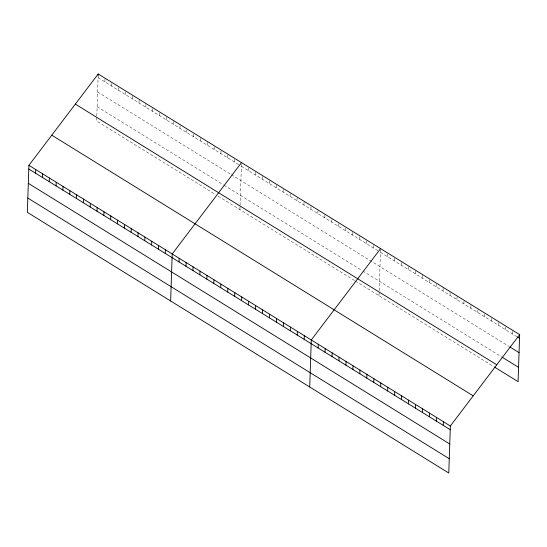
<?xml version="1.0" encoding="UTF-8"?>
<svg xmlns="http://www.w3.org/2000/svg" width="547" height="547" viewBox="0 0 547 547"><rect width="100%" height="100%" fill="white"/><g stroke="black" fill="none" stroke-linecap="round" stroke-linejoin="round"><path stroke-width="0.41" stroke-dasharray="2.73 2.05" d="M96.764 117.427L96.648 121.003L215.374 194.438M96.812 115.998L98.159 75.452M104.908 81.886L105.031 78.2M111.732 86.105L111.855 82.419M118.555 90.33L118.678 86.638M125.379 94.549L125.502 90.857M132.203 98.768L132.326 95.082M139.027 102.986L139.15 99.301M145.851 107.205L145.974 103.52M152.675 111.431L152.798 107.738M159.498 115.649L159.615 111.964M166.315 119.868L166.438 116.183M173.139 124.087L173.242 121.14M179.963 128.313L180.066 125.359M186.787 132.531L186.91 128.839M193.611 136.75L193.734 133.065M200.434 140.969L200.558 137.283M207.258 145.187L207.381 141.502M214.082 149.413L214.178 146.459M220.906 153.632L221.002 150.678M227.73 157.851L227.853 154.165M234.554 162.069L234.677 158.384M239.935 209.631L240.03 206.773M240.078 205.344L241.473 163.341M248.331 170.596L248.427 167.642M255.285 174.896L255.408 171.204M262.239 179.197L262.362 175.505M269.192 183.498L269.315 179.806M276.146 187.799L276.269 184.107M283.1 192.1L283.223 188.407M290.054 196.4L290.177 192.708M297.007 200.701L297.13 197.009M303.961 205.002L304.084 201.317M310.915 209.303L311.038 205.617M317.869 213.603L317.992 209.918M324.822 217.904L324.918 214.95M331.776 222.205L331.899 218.52M338.73 226.506L338.853 222.82M345.683 230.807L345.807 227.121M352.637 235.107L352.76 231.422M359.591 239.408L359.714 235.723M366.545 243.709L366.668 240.024M373.498 248.01L373.622 244.324M379.016 295.653L379.133 292.077M379.18 290.648L380.548 249.364M387.406 256.611L387.529 252.926M394.36 260.912L394.483 257.227M401.313 265.213L401.436 261.528M408.267 269.514L408.39 265.828M415.221 273.815L415.317 270.868M422.175 278.115L422.298 274.43M429.128 282.416L429.251 278.731M436.082 286.717L436.205 283.031M443.036 291.018L443.132 288.071M449.99 295.318L450.113 291.633M456.943 299.626L457.066 295.934M463.897 303.927L464.02 300.235M470.851 308.228L470.974 304.535M477.804 312.528L477.928 308.836M484.758 316.829L484.881 313.137M491.712 321.13L491.808 318.176M498.666 325.431L498.789 321.739M505.619 329.732L505.743 326.039M512.573 334.032L512.696 330.34M98.084 77.667L240.01 165.447M241.377 166.295L379.064 251.449M380.452 252.311L516.744 336.61M97.612 91.971L230.663 174.261M231.347 174.684L509.319 346.613M97.12 106.706L223.354 184.777M224.038 185.201L362.107 270.594M362.798 271.025L501.182 356.617M218.103 196.127L354.675 280.597M355.372 281.028L493.75 366.62"/><path stroke-width="0.82" d="M28.909 165.331L27.35 212.359L448.793 473.025L450.352 425.997L519.65 334.641L98.207 73.975L28.909 165.331L450.352 425.997M35.61 173.235L35.733 169.549M42.434 177.46L42.557 173.768M49.257 181.679L49.38 177.987M56.081 185.898L56.204 182.213M62.905 190.117L63.028 186.431M69.729 194.335L69.852 190.65M76.553 198.561L76.676 194.869M83.376 202.78L83.5 199.094M90.2 206.998L90.323 203.313M98.159 75.452L98.207 73.975M97.024 211.217L97.14 207.532M103.848 215.443L103.964 211.751M110.665 219.662L110.788 215.969M117.489 223.88L117.612 220.195M124.313 228.099L124.436 224.414M131.136 232.325L131.259 228.632M137.96 236.543L138.083 232.851M144.784 240.762L144.907 237.077M151.608 244.981L151.731 241.295M158.432 249.2L158.555 245.514M165.256 253.425L165.379 249.733M170.643 300.98L172.202 253.958L241.5 162.603M179.033 261.945L179.156 258.259M185.987 266.245L186.11 262.56M192.941 270.546L193.064 266.861M199.894 274.847L200.017 271.162M206.848 279.148L206.971 275.462M213.802 283.449L213.925 279.763M220.756 287.749L220.879 284.064M227.709 292.05L227.832 288.365M234.663 296.351L234.786 292.666M241.617 300.652L241.74 296.966M248.57 304.952L248.694 301.267M255.524 309.253L255.647 305.568M262.478 313.554L262.601 309.869M269.432 317.855L269.555 314.169M276.385 322.156L276.508 318.47M283.339 326.456L283.462 322.771M290.293 330.757L290.416 327.072M297.247 335.058L297.37 331.373M304.2 339.359L304.323 335.673M309.718 387.002L311.277 339.974L380.575 248.625M318.108 347.967L318.231 344.275M325.062 352.268L325.185 348.576M332.015 356.569L332.138 352.877M338.969 360.87L339.092 357.177M345.923 365.17L346.046 361.478M352.877 369.471L353 365.779M359.83 373.772L359.953 370.08M366.784 378.073L366.907 374.38M373.738 382.374L373.861 378.681M380.691 386.674L380.815 382.982M387.645 390.975L387.768 387.283M394.599 395.276L394.722 391.584M401.553 399.577L401.676 395.884M408.506 403.877L408.63 400.192M415.46 408.178L415.583 404.493M422.414 412.479L422.537 408.794M429.368 416.78L429.491 413.094M436.321 421.081L436.444 417.395M443.275 425.381L443.398 421.696M519.65 334.641L518.091 381.669L494.447 367.051M517.441 337.041L519.527 338.333M510.016 347.044L519.055 352.63M501.873 357.047L518.563 367.372M75.342 104.121L496.779 364.787M51.78 135.184L473.223 395.85M28.786 169.016L450.229 429.682M28.314 183.32L449.757 443.986M27.822 198.055L449.265 458.721"/></g></svg>
